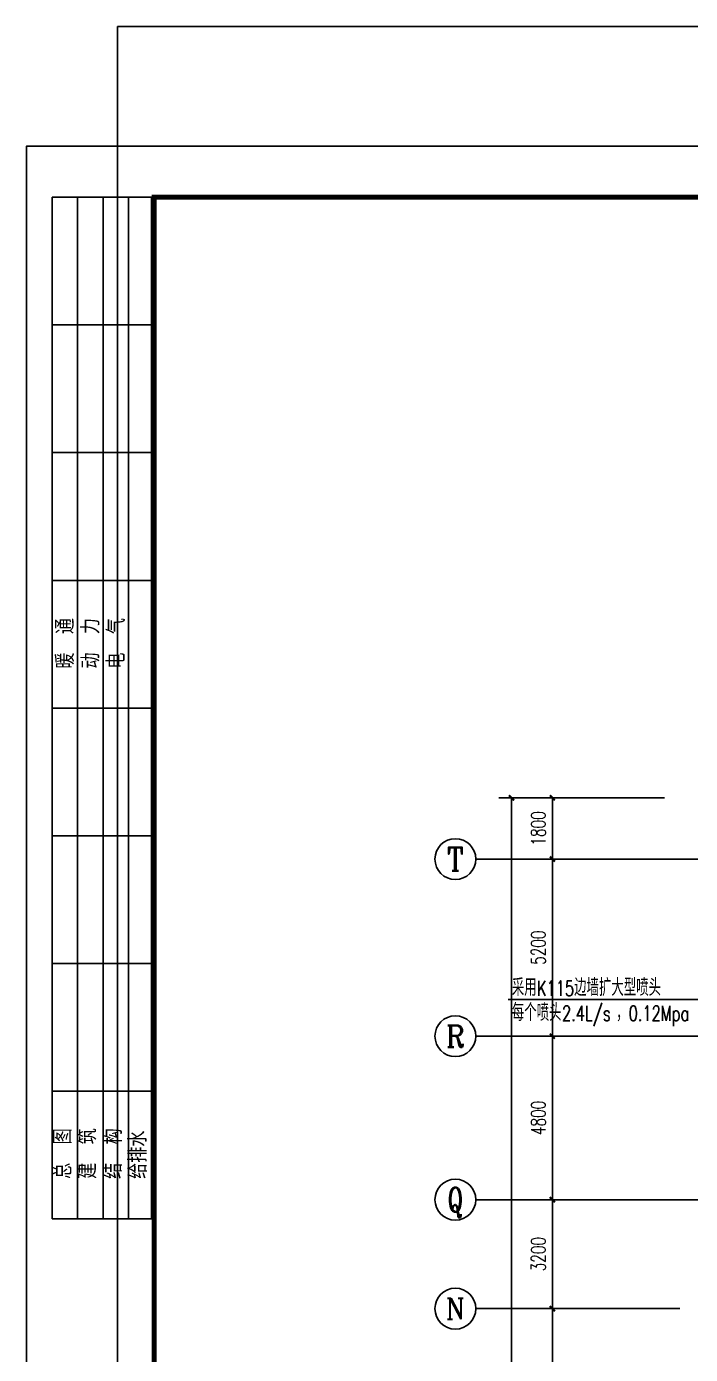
# Model space of a CAD drawing. Extents: x 0 to 2838408, y -923048 to 203859.
# Drawn here: x 2660058 to 2679573, y -485402 to -446413 of the extents above; entities that cross this region are included whole.
import ezdxf
from ezdxf.enums import TextEntityAlignment as Align

# ---------------------------------------------------------------- set-up
doc = ezdxf.new("R2010")
doc.units = 0
doc.header["$LTSCALE"] = 1000
for name, color, linetype in [('AXIS', 3, 'Continuous'), ('AXIS_TEXT', 7, 'Continuous'), ('BTTK', 7, 'Continuous'), ('DIM_喷淋', 3, 'Continuous'), ('DOTE', 8, 'Continuous'), ('PUB_TITLE', 4, 'Continuous'), ('XREF', 8, 'Continuous')]:
    doc.layers.add(name, color=color, linetype=linetype)
doc.styles.add('_TCH_AXIS', font='COMPLEX', dxfattribs={"bigfont": 'GBCBIG'})
doc.styles.add('_TCH_DIM', font='SIMPLEX', dxfattribs={"bigfont": 'GBCBIG'})
doc.styles.add('A_DIM_T3', font='SIMPLEX', dxfattribs={"width": 0.7, "bigfont": 'HZ'})
doc.styles.add('COMPLEX', font='COMPLEX')
doc.styles.add('HZ(TK)', font='geniso.shx', dxfattribs={"width": 0.9, "bigfont": 'hztxt.shx'})
doc.dimstyles.new('_TCH_ARCH&&150', dxfattribs={"dimtxt": 420, "dimasz": 150, "dimexe": 375, "dimexo": 450, "dimgap": 202.5, "dimtad": 1, "dimdec": 0, "dimzin": 0, "dimdsep": 46, "dimtxsty": 'A_DIM_T3', "dimblk": 'ARCHTICK', "dimcen": 0.09, "dimclrt": 7, "dimazin": 2, "dimtfac": 1, "dimtdec": 0, "dimtix": 1, "dimtmove": 2, "dimatfit": 3, "dimfxl": 150, "dimtolj": 1, "dimtzin": 0, "dimarcsym": 0})

# ---------------------------------------------------------------- blocks, each defined once
blk = doc.blocks.new('vhtemplate_2020年新竖式图框_A0')
at = {"layer": 'PUB_TITLE'}
for p, q in [((5, 631), (5, 831)), ((5, 831), (25, 831)), ((10, 831), (10, 631)), ((15, 831), (15, 631)), ((20, 831), (20, 631)), ((24.5, 831), (24.5, 631)), ((25, 831), (25, 631)), ((25, 806), (5, 806)), ((25, 781), (5, 781)), ((25, 756), (5, 756)), ((25, 731), (5, 731)), ((25, 706), (5, 706)), ((25, 681), (5, 681)), ((25, 656), (5, 656)), ((25, 631), (5, 631))]:
    blk.add_line(p, q, dxfattribs=at)
at = {"layer": 'PUB_TITLE', "color": 7}
blk.add_lwpolyline([(0, 0), (1189, 0), (1189, 841), (0, 841)], close=True, dxfattribs=at)
at = {"layer": 'PUB_TITLE', "const_width": 1}
blk.add_lwpolyline([(25, 10), (1179, 10), (1179, 831), (25, 831)], close=True, dxfattribs=at)
at = {"layer": 'BTTK', "color": 4, "style": 'HZ(TK)', "width": 0.9}
for tag, p in [('合作单位_001', (1143.83, 741.44)), ('建设单位_001', (1143.85, 207.44)), ('工程名称_001', (1143.62, 174.44)), ('子项名称_001', (1153.71, 157.94)), ('图纸名称_001', (1143.45, 138.94))]:
    blk.add_attdef(tag, p, '', height=3.5, dxfattribs=at)
for tag, p in [('注册证书号', (1156.5, 309.01)), ('注册印章号', (1156.5, 301.01)), ('设计号', (1154, 193)), ('图别', (1137.75, 34)), ('图号', (1170.25, 34)), ('版本号', (1137.75, 26)), ('日期', (1170.25, 26))]:
    blk.add_attdef(tag, text='', height=3.5, dxfattribs=at).set_placement(p, align=Align.MIDDLE)
at = {"layer": 'PUB_TITLE', "style": 'HZ(TK)', "width": 0.9}
for s, p in [('暖  通', (9.32, 738.72)), ('动  力', (14.32, 738.72)), ('电  气', (19.32, 738.72)), ('总  图', (8.82, 638.84)), ('建  筑', (13.7, 638.84)), ('结  构', (18.7, 638.84)), ('给排水', (23.57, 638.84))]:
    blk.add_text(s, height=3.5, rotation=90, dxfattribs=at).set_placement(p)
blk = doc.blocks.new('_ArchTick')
at = {"color": 0, "linetype": 'ByBlock', "const_width": 0.4}
blk.add_lwpolyline([(-0.5, -0.5), (0.5, 0.5)], dxfattribs=at)
blk = doc.blocks.new('*D322')
at = {"layer": 'AXIS', "color": 0, "lineweight": -2, "transparency": 16777216}
for p, q in [((2342767, -469058), (2337892, -469058)), ((2338267, -548658), (2338267, -469058)), ((2342767, -548658), (2337892, -548658))]:
    blk.add_line(p, q, dxfattribs=at)
at = {"layer": 'Defpoints', "color": 0, "transparency": 16777216}
for p in [(2338267, -469058), (2343217, -469058), (2343217, -548658)]:
    blk.add_point(p, dxfattribs=at)
at = {"layer": 'AXIS', "color": 0, "lineweight": -2, "transparency": 16777216, "xscale": 150, "yscale": 150, "zscale": 150}
for p, rotation in [((2338267, -469058), 90), ((2338267, -548658), 270)]:
    blk.add_blockref('_ArchTick', p, dxfattribs=dict(at, rotation=rotation))
at = {"layer": 'AXIS', "color": 7, "transparency": 16777216, "insert": (2337854, -508858), "char_height": 420, "attachment_point": 5, "rotation": 90, "style": 'A_DIM_T3'}
blk.add_mtext('\\A1;79600', dxfattribs=at)
blk = doc.blocks.new('*D327')
at = {"layer": 'AXIS', "color": 0, "lineweight": -2, "transparency": 16777216}
for p, q in [((2342767, -484058), (2339092, -484058)), ((2339467, -533658), (2339467, -484058)), ((2342767, -533658), (2339092, -533658))]:
    blk.add_line(p, q, dxfattribs=at)
at = {"layer": 'Defpoints', "color": 0, "transparency": 16777216}
for p in [(2339467, -484058), (2343217, -484058), (2343217, -533658)]:
    blk.add_point(p, dxfattribs=at)
at = {"layer": 'AXIS', "color": 0, "lineweight": -2, "transparency": 16777216, "xscale": 150, "yscale": 150, "zscale": 150}
for p, rotation in [((2339467, -484058), 90), ((2339467, -533658), 270)]:
    blk.add_blockref('_ArchTick', p, dxfattribs=dict(at, rotation=rotation))
at = {"layer": 'AXIS', "color": 7, "transparency": 16777216, "insert": (2339054, -508858), "char_height": 420, "attachment_point": 5, "rotation": 90, "style": 'A_DIM_T3'}
blk.add_mtext('\\A1;49600', dxfattribs=at)
blk = doc.blocks.new('*D328')
at = {"layer": 'AXIS', "color": 0, "lineweight": -2, "transparency": 16777216}
for p, q in [((2342767, -480858), (2339092, -480858)), ((2339467, -484058), (2339467, -480858)), ((2342767, -484058), (2339092, -484058))]:
    blk.add_line(p, q, dxfattribs=at)
at = {"layer": 'Defpoints', "color": 0, "transparency": 16777216}
for p in [(2339467, -480858), (2343217, -480858), (2343217, -484058)]:
    blk.add_point(p, dxfattribs=at)
at = {"layer": 'AXIS', "color": 0, "lineweight": -2, "transparency": 16777216, "xscale": 150, "yscale": 150, "zscale": 150}
for p, rotation in [((2339467, -480858), 90), ((2339467, -484058), 270)]:
    blk.add_blockref('_ArchTick', p, dxfattribs=dict(at, rotation=rotation))
at = {"layer": 'AXIS', "color": 7, "transparency": 16777216, "insert": (2339054, -482458), "char_height": 420, "attachment_point": 5, "rotation": 90, "style": 'A_DIM_T3'}
blk.add_mtext('\\A1;3200', dxfattribs=at)
blk = doc.blocks.new('*D329')
at = {"layer": 'AXIS', "color": 0, "lineweight": -2, "transparency": 16777216}
for p, q in [((2342767, -476058), (2339092, -476058)), ((2339467, -480858), (2339467, -476058)), ((2342767, -480858), (2339092, -480858))]:
    blk.add_line(p, q, dxfattribs=at)
at = {"layer": 'Defpoints', "color": 0, "transparency": 16777216}
for p in [(2339467, -476058), (2343217, -476058), (2343217, -480858)]:
    blk.add_point(p, dxfattribs=at)
at = {"layer": 'AXIS', "color": 0, "lineweight": -2, "transparency": 16777216, "xscale": 150, "yscale": 150, "zscale": 150}
for p, rotation in [((2339467, -476058), 90), ((2339467, -480858), 270)]:
    blk.add_blockref('_ArchTick', p, dxfattribs=dict(at, rotation=rotation))
at = {"layer": 'AXIS', "color": 7, "transparency": 16777216, "insert": (2339054, -478458), "char_height": 420, "attachment_point": 5, "rotation": 90, "style": 'A_DIM_T3'}
blk.add_mtext('\\A1;4800', dxfattribs=at)
blk = doc.blocks.new('*D330')
at = {"layer": 'AXIS', "color": 0, "lineweight": -2, "transparency": 16777216}
for p, q in [((2342767, -470858), (2339092, -470858)), ((2339467, -476058), (2339467, -470858)), ((2342767, -476058), (2339092, -476058))]:
    blk.add_line(p, q, dxfattribs=at)
at = {"layer": 'Defpoints', "color": 0, "transparency": 16777216}
for p in [(2339467, -470858), (2343217, -470858), (2343217, -476058)]:
    blk.add_point(p, dxfattribs=at)
at = {"layer": 'AXIS', "color": 0, "lineweight": -2, "transparency": 16777216, "xscale": 150, "yscale": 150, "zscale": 150}
for p, rotation in [((2339467, -470858), 90), ((2339467, -476058), 270)]:
    blk.add_blockref('_ArchTick', p, dxfattribs=dict(at, rotation=rotation))
at = {"layer": 'AXIS', "color": 7, "transparency": 16777216, "insert": (2339054, -473458), "char_height": 420, "attachment_point": 5, "rotation": 90, "style": 'A_DIM_T3'}
blk.add_mtext('\\A1;5200', dxfattribs=at)
blk = doc.blocks.new('*D331')
at = {"layer": 'AXIS', "color": 0, "lineweight": -2, "transparency": 16777216}
for p, q in [((2342767, -469058), (2339092, -469058)), ((2339467, -470858), (2339467, -469058)), ((2342767, -470858), (2339092, -470858))]:
    blk.add_line(p, q, dxfattribs=at)
at = {"layer": 'Defpoints', "color": 0, "transparency": 16777216}
for p in [(2339467, -469058), (2343217, -469058), (2343217, -470858)]:
    blk.add_point(p, dxfattribs=at)
at = {"layer": 'AXIS', "color": 0, "lineweight": -2, "transparency": 16777216, "xscale": 150, "yscale": 150, "zscale": 150}
for p, rotation in [((2339467, -469058), 90), ((2339467, -470858), 270)]:
    blk.add_blockref('_ArchTick', p, dxfattribs=dict(at, rotation=rotation))
at = {"layer": 'AXIS', "color": 7, "transparency": 16777216, "insert": (2339054, -469958), "char_height": 420, "attachment_point": 5, "rotation": 90, "style": 'A_DIM_T3'}
blk.add_mtext('\\A1;1800', dxfattribs=at)
blk = doc.blocks.new('*D386')
at = {"layer": 'AXIS', "color": 0, "lineweight": -2, "transparency": 16777216}
for p, q in [((2342767, -469058), (2337892, -469058)), ((2338267, -548658), (2338267, -469058)), ((2342767, -548658), (2337892, -548658))]:
    blk.add_line(p, q, dxfattribs=at)
at = {"layer": 'Defpoints', "color": 0, "transparency": 16777216}
for p in [(2338267, -469058), (2343217, -469058), (2343217, -548658)]:
    blk.add_point(p, dxfattribs=at)
at = {"layer": 'AXIS', "color": 0, "lineweight": -2, "transparency": 16777216, "xscale": 150, "yscale": 150, "zscale": 150}
for p, rotation in [((2338267, -469058), 90), ((2338267, -548658), 270)]:
    blk.add_blockref('_ArchTick', p, dxfattribs=dict(at, rotation=rotation))
at = {"layer": 'AXIS', "color": 7, "transparency": 16777216, "insert": (2337854, -508858), "char_height": 420, "attachment_point": 5, "rotation": 90, "style": 'A_DIM_T3'}
blk.add_mtext('\\A1;79600', dxfattribs=at)
blk = doc.blocks.new('*D391')
at = {"layer": 'AXIS', "color": 0, "lineweight": -2, "transparency": 16777216}
for p, q in [((2342767, -484058), (2339092, -484058)), ((2339467, -533658), (2339467, -484058)), ((2342767, -533658), (2339092, -533658))]:
    blk.add_line(p, q, dxfattribs=at)
at = {"layer": 'Defpoints', "color": 0, "transparency": 16777216}
for p in [(2339467, -484058), (2343217, -484058), (2343217, -533658)]:
    blk.add_point(p, dxfattribs=at)
at = {"layer": 'AXIS', "color": 0, "lineweight": -2, "transparency": 16777216, "xscale": 150, "yscale": 150, "zscale": 150}
for p, rotation in [((2339467, -484058), 90), ((2339467, -533658), 270)]:
    blk.add_blockref('_ArchTick', p, dxfattribs=dict(at, rotation=rotation))
at = {"layer": 'AXIS', "color": 7, "transparency": 16777216, "insert": (2339054, -508858), "char_height": 420, "attachment_point": 5, "rotation": 90, "style": 'A_DIM_T3'}
blk.add_mtext('\\A1;49600', dxfattribs=at)
blk = doc.blocks.new('*D392')
at = {"layer": 'AXIS', "color": 0, "lineweight": -2, "transparency": 16777216}
for p, q in [((2342767, -480858), (2339092, -480858)), ((2339467, -484058), (2339467, -480858)), ((2342767, -484058), (2339092, -484058))]:
    blk.add_line(p, q, dxfattribs=at)
at = {"layer": 'Defpoints', "color": 0, "transparency": 16777216}
for p in [(2339467, -480858), (2343217, -480858), (2343217, -484058)]:
    blk.add_point(p, dxfattribs=at)
at = {"layer": 'AXIS', "color": 0, "lineweight": -2, "transparency": 16777216, "xscale": 150, "yscale": 150, "zscale": 150}
for p, rotation in [((2339467, -480858), 90), ((2339467, -484058), 270)]:
    blk.add_blockref('_ArchTick', p, dxfattribs=dict(at, rotation=rotation))
at = {"layer": 'AXIS', "color": 7, "transparency": 16777216, "insert": (2339054, -482458), "char_height": 420, "attachment_point": 5, "rotation": 90, "style": 'A_DIM_T3'}
blk.add_mtext('\\A1;3200', dxfattribs=at)
blk = doc.blocks.new('*D393')
at = {"layer": 'AXIS', "color": 0, "lineweight": -2, "transparency": 16777216}
for p, q in [((2342767, -476058), (2339092, -476058)), ((2339467, -480858), (2339467, -476058)), ((2342767, -480858), (2339092, -480858))]:
    blk.add_line(p, q, dxfattribs=at)
at = {"layer": 'Defpoints', "color": 0, "transparency": 16777216}
for p in [(2339467, -476058), (2343217, -476058), (2343217, -480858)]:
    blk.add_point(p, dxfattribs=at)
at = {"layer": 'AXIS', "color": 0, "lineweight": -2, "transparency": 16777216, "xscale": 150, "yscale": 150, "zscale": 150}
for p, rotation in [((2339467, -476058), 90), ((2339467, -480858), 270)]:
    blk.add_blockref('_ArchTick', p, dxfattribs=dict(at, rotation=rotation))
at = {"layer": 'AXIS', "color": 7, "transparency": 16777216, "insert": (2339054, -478458), "char_height": 420, "attachment_point": 5, "rotation": 90, "style": 'A_DIM_T3'}
blk.add_mtext('\\A1;4800', dxfattribs=at)
blk = doc.blocks.new('*D394')
at = {"layer": 'AXIS', "color": 0, "lineweight": -2, "transparency": 16777216}
for p, q in [((2342767, -470858), (2339092, -470858)), ((2339467, -476058), (2339467, -470858)), ((2342767, -476058), (2339092, -476058))]:
    blk.add_line(p, q, dxfattribs=at)
at = {"layer": 'Defpoints', "color": 0, "transparency": 16777216}
for p in [(2339467, -470858), (2343217, -470858), (2343217, -476058)]:
    blk.add_point(p, dxfattribs=at)
at = {"layer": 'AXIS', "color": 0, "lineweight": -2, "transparency": 16777216, "xscale": 150, "yscale": 150, "zscale": 150}
for p, rotation in [((2339467, -470858), 90), ((2339467, -476058), 270)]:
    blk.add_blockref('_ArchTick', p, dxfattribs=dict(at, rotation=rotation))
at = {"layer": 'AXIS', "color": 7, "transparency": 16777216, "insert": (2339054, -473458), "char_height": 420, "attachment_point": 5, "rotation": 90, "style": 'A_DIM_T3'}
blk.add_mtext('\\A1;5200', dxfattribs=at)
blk = doc.blocks.new('*D395')
at = {"layer": 'AXIS', "color": 0, "lineweight": -2, "transparency": 16777216}
for p, q in [((2342767, -469058), (2339092, -469058)), ((2339467, -470858), (2339467, -469058)), ((2342767, -470858), (2339092, -470858))]:
    blk.add_line(p, q, dxfattribs=at)
at = {"layer": 'Defpoints', "color": 0, "transparency": 16777216}
for p in [(2339467, -469058), (2343217, -469058), (2343217, -470858)]:
    blk.add_point(p, dxfattribs=at)
at = {"layer": 'AXIS', "color": 0, "lineweight": -2, "transparency": 16777216, "xscale": 150, "yscale": 150, "zscale": 150}
for p, rotation in [((2339467, -469058), 90), ((2339467, -470858), 270)]:
    blk.add_blockref('_ArchTick', p, dxfattribs=dict(at, rotation=rotation))
at = {"layer": 'AXIS', "color": 7, "transparency": 16777216, "insert": (2339054, -469958), "char_height": 420, "attachment_point": 5, "rotation": 90, "style": 'A_DIM_T3'}
blk.add_mtext('\\A1;1800', dxfattribs=at)
blk = doc.blocks.new('*D450')
at = {"layer": 'AXIS', "color": 0, "lineweight": -2, "transparency": 16777216}
for p, q in [((2342767, -469058), (2337892, -469058)), ((2338267, -548658), (2338267, -469058)), ((2342767, -548658), (2337892, -548658))]:
    blk.add_line(p, q, dxfattribs=at)
at = {"layer": 'Defpoints', "color": 0, "transparency": 16777216}
for p in [(2338267, -469058), (2343217, -469058), (2343217, -548658)]:
    blk.add_point(p, dxfattribs=at)
at = {"layer": 'AXIS', "color": 0, "lineweight": -2, "transparency": 16777216, "xscale": 150, "yscale": 150, "zscale": 150}
for p, rotation in [((2338267, -469058), 90), ((2338267, -548658), 270)]:
    blk.add_blockref('_ArchTick', p, dxfattribs=dict(at, rotation=rotation))
at = {"layer": 'AXIS', "color": 7, "transparency": 16777216, "insert": (2337854, -508858), "char_height": 420, "attachment_point": 5, "rotation": 90, "style": 'A_DIM_T3'}
blk.add_mtext('\\A1;79600', dxfattribs=at)
blk = doc.blocks.new('*D455')
at = {"layer": 'AXIS', "color": 0, "lineweight": -2, "transparency": 16777216}
for p, q in [((2342767, -484058), (2339092, -484058)), ((2339467, -533658), (2339467, -484058)), ((2342767, -533658), (2339092, -533658))]:
    blk.add_line(p, q, dxfattribs=at)
at = {"layer": 'Defpoints', "color": 0, "transparency": 16777216}
for p in [(2339467, -484058), (2343217, -484058), (2343217, -533658)]:
    blk.add_point(p, dxfattribs=at)
at = {"layer": 'AXIS', "color": 0, "lineweight": -2, "transparency": 16777216, "xscale": 150, "yscale": 150, "zscale": 150}
for p, rotation in [((2339467, -484058), 90), ((2339467, -533658), 270)]:
    blk.add_blockref('_ArchTick', p, dxfattribs=dict(at, rotation=rotation))
at = {"layer": 'AXIS', "color": 7, "transparency": 16777216, "insert": (2339054, -508858), "char_height": 420, "attachment_point": 5, "rotation": 90, "style": 'A_DIM_T3'}
blk.add_mtext('\\A1;49600', dxfattribs=at)
blk = doc.blocks.new('*D456')
at = {"layer": 'AXIS', "color": 0, "lineweight": -2, "transparency": 16777216}
for p, q in [((2342767, -480858), (2339092, -480858)), ((2339467, -484058), (2339467, -480858)), ((2342767, -484058), (2339092, -484058))]:
    blk.add_line(p, q, dxfattribs=at)
at = {"layer": 'Defpoints', "color": 0, "transparency": 16777216}
for p in [(2339467, -480858), (2343217, -480858), (2343217, -484058)]:
    blk.add_point(p, dxfattribs=at)
at = {"layer": 'AXIS', "color": 0, "lineweight": -2, "transparency": 16777216, "xscale": 150, "yscale": 150, "zscale": 150}
for p, rotation in [((2339467, -480858), 90), ((2339467, -484058), 270)]:
    blk.add_blockref('_ArchTick', p, dxfattribs=dict(at, rotation=rotation))
at = {"layer": 'AXIS', "color": 7, "transparency": 16777216, "insert": (2339054, -482458), "char_height": 420, "attachment_point": 5, "rotation": 90, "style": 'A_DIM_T3'}
blk.add_mtext('\\A1;3200', dxfattribs=at)
blk = doc.blocks.new('*D457')
at = {"layer": 'AXIS', "color": 0, "lineweight": -2, "transparency": 16777216}
for p, q in [((2342767, -476058), (2339092, -476058)), ((2339467, -480858), (2339467, -476058)), ((2342767, -480858), (2339092, -480858))]:
    blk.add_line(p, q, dxfattribs=at)
at = {"layer": 'Defpoints', "color": 0, "transparency": 16777216}
for p in [(2339467, -476058), (2343217, -476058), (2343217, -480858)]:
    blk.add_point(p, dxfattribs=at)
at = {"layer": 'AXIS', "color": 0, "lineweight": -2, "transparency": 16777216, "xscale": 150, "yscale": 150, "zscale": 150}
for p, rotation in [((2339467, -476058), 90), ((2339467, -480858), 270)]:
    blk.add_blockref('_ArchTick', p, dxfattribs=dict(at, rotation=rotation))
at = {"layer": 'AXIS', "color": 7, "transparency": 16777216, "insert": (2339054, -478458), "char_height": 420, "attachment_point": 5, "rotation": 90, "style": 'A_DIM_T3'}
blk.add_mtext('\\A1;4800', dxfattribs=at)
blk = doc.blocks.new('*D458')
at = {"layer": 'AXIS', "color": 0, "lineweight": -2, "transparency": 16777216}
for p, q in [((2342767, -470858), (2339092, -470858)), ((2339467, -476058), (2339467, -470858)), ((2342767, -476058), (2339092, -476058))]:
    blk.add_line(p, q, dxfattribs=at)
at = {"layer": 'Defpoints', "color": 0, "transparency": 16777216}
for p in [(2339467, -470858), (2343217, -470858), (2343217, -476058)]:
    blk.add_point(p, dxfattribs=at)
at = {"layer": 'AXIS', "color": 0, "lineweight": -2, "transparency": 16777216, "xscale": 150, "yscale": 150, "zscale": 150}
for p, rotation in [((2339467, -470858), 90), ((2339467, -476058), 270)]:
    blk.add_blockref('_ArchTick', p, dxfattribs=dict(at, rotation=rotation))
at = {"layer": 'AXIS', "color": 7, "transparency": 16777216, "insert": (2339054, -473458), "char_height": 420, "attachment_point": 5, "rotation": 90, "style": 'A_DIM_T3'}
blk.add_mtext('\\A1;5200', dxfattribs=at)
blk = doc.blocks.new('*D459')
at = {"layer": 'AXIS', "color": 0, "lineweight": -2, "transparency": 16777216}
for p, q in [((2342767, -469058), (2339092, -469058)), ((2339467, -470858), (2339467, -469058)), ((2342767, -470858), (2339092, -470858))]:
    blk.add_line(p, q, dxfattribs=at)
at = {"layer": 'Defpoints', "color": 0, "transparency": 16777216}
for p in [(2339467, -469058), (2343217, -469058), (2343217, -470858)]:
    blk.add_point(p, dxfattribs=at)
at = {"layer": 'AXIS', "color": 0, "lineweight": -2, "transparency": 16777216, "xscale": 150, "yscale": 150, "zscale": 150}
for p, rotation in [((2339467, -469058), 90), ((2339467, -470858), 270)]:
    blk.add_blockref('_ArchTick', p, dxfattribs=dict(at, rotation=rotation))
at = {"layer": 'AXIS', "color": 7, "transparency": 16777216, "insert": (2339054, -469958), "char_height": 420, "attachment_point": 5, "rotation": 90, "style": 'A_DIM_T3'}
blk.add_mtext('\\A1;1800', dxfattribs=at)
blk = doc.blocks.new('_AXISO')
at = {"color": 0}
blk.add_circle((0, 0), 0.5, dxfattribs=at)
at = {"layer": 'AXIS_TEXT', "color": 0, "style": 'COMPLEX', "width": 1.041667}
blk.add_attdef('A', text='', height=0.56, dxfattribs=at).set_placement((-0.25, -0.28), (0.25, -0.28), align=Align.FIT)
blk = doc.blocks.new('*D514')
at = {"layer": 'AXIS', "color": 0, "lineweight": -2, "transparency": 16777216}
for p, q in [((2342767, -469058), (2337892, -469058)), ((2338267, -548658), (2338267, -469058)), ((2342767, -548658), (2337892, -548658))]:
    blk.add_line(p, q, dxfattribs=at)
at = {"layer": 'Defpoints', "color": 0, "transparency": 16777216}
for p in [(2338267, -469058), (2343217, -469058), (2343217, -548658)]:
    blk.add_point(p, dxfattribs=at)
at = {"layer": 'AXIS', "color": 0, "lineweight": -2, "transparency": 16777216, "xscale": 150, "yscale": 150, "zscale": 150}
for p, rotation in [((2338267, -469058), 90), ((2338267, -548658), 270)]:
    blk.add_blockref('_ArchTick', p, dxfattribs=dict(at, rotation=rotation))
at = {"layer": 'AXIS', "color": 7, "transparency": 16777216, "insert": (2337854, -508858), "char_height": 420, "attachment_point": 5, "rotation": 90, "style": 'A_DIM_T3'}
blk.add_mtext('\\A1;79600', dxfattribs=at)
blk = doc.blocks.new('*D519')
at = {"layer": 'AXIS', "color": 0, "lineweight": -2, "transparency": 16777216}
for p, q in [((2342767, -484058), (2339092, -484058)), ((2339467, -533658), (2339467, -484058)), ((2342767, -533658), (2339092, -533658))]:
    blk.add_line(p, q, dxfattribs=at)
at = {"layer": 'Defpoints', "color": 0, "transparency": 16777216}
for p in [(2339467, -484058), (2343217, -484058), (2343217, -533658)]:
    blk.add_point(p, dxfattribs=at)
at = {"layer": 'AXIS', "color": 0, "lineweight": -2, "transparency": 16777216, "xscale": 150, "yscale": 150, "zscale": 150}
for p, rotation in [((2339467, -484058), 90), ((2339467, -533658), 270)]:
    blk.add_blockref('_ArchTick', p, dxfattribs=dict(at, rotation=rotation))
at = {"layer": 'AXIS', "color": 7, "transparency": 16777216, "insert": (2339054, -508858), "char_height": 420, "attachment_point": 5, "rotation": 90, "style": 'A_DIM_T3'}
blk.add_mtext('\\A1;49600', dxfattribs=at)
blk = doc.blocks.new('*D520')
at = {"layer": 'AXIS', "color": 0, "lineweight": -2, "transparency": 16777216}
for p, q in [((2342767, -480858), (2339092, -480858)), ((2339467, -484058), (2339467, -480858)), ((2342767, -484058), (2339092, -484058))]:
    blk.add_line(p, q, dxfattribs=at)
at = {"layer": 'Defpoints', "color": 0, "transparency": 16777216}
for p in [(2339467, -480858), (2343217, -480858), (2343217, -484058)]:
    blk.add_point(p, dxfattribs=at)
at = {"layer": 'AXIS', "color": 0, "lineweight": -2, "transparency": 16777216, "xscale": 150, "yscale": 150, "zscale": 150}
for p, rotation in [((2339467, -480858), 90), ((2339467, -484058), 270)]:
    blk.add_blockref('_ArchTick', p, dxfattribs=dict(at, rotation=rotation))
at = {"layer": 'AXIS', "color": 7, "transparency": 16777216, "insert": (2339054, -482458), "char_height": 420, "attachment_point": 5, "rotation": 90, "style": 'A_DIM_T3'}
blk.add_mtext('\\A1;3200', dxfattribs=at)
blk = doc.blocks.new('*D521')
at = {"layer": 'AXIS', "color": 0, "lineweight": -2, "transparency": 16777216}
for p, q in [((2342767, -476058), (2339092, -476058)), ((2339467, -480858), (2339467, -476058)), ((2342767, -480858), (2339092, -480858))]:
    blk.add_line(p, q, dxfattribs=at)
at = {"layer": 'Defpoints', "color": 0, "transparency": 16777216}
for p in [(2339467, -476058), (2343217, -476058), (2343217, -480858)]:
    blk.add_point(p, dxfattribs=at)
at = {"layer": 'AXIS', "color": 0, "lineweight": -2, "transparency": 16777216, "xscale": 150, "yscale": 150, "zscale": 150}
for p, rotation in [((2339467, -476058), 90), ((2339467, -480858), 270)]:
    blk.add_blockref('_ArchTick', p, dxfattribs=dict(at, rotation=rotation))
at = {"layer": 'AXIS', "color": 7, "transparency": 16777216, "insert": (2339054, -478458), "char_height": 420, "attachment_point": 5, "rotation": 90, "style": 'A_DIM_T3'}
blk.add_mtext('\\A1;4800', dxfattribs=at)
blk = doc.blocks.new('*D522')
at = {"layer": 'AXIS', "color": 0, "lineweight": -2, "transparency": 16777216}
for p, q in [((2342767, -470858), (2339092, -470858)), ((2339467, -476058), (2339467, -470858)), ((2342767, -476058), (2339092, -476058))]:
    blk.add_line(p, q, dxfattribs=at)
at = {"layer": 'Defpoints', "color": 0, "transparency": 16777216}
for p in [(2339467, -470858), (2343217, -470858), (2343217, -476058)]:
    blk.add_point(p, dxfattribs=at)
at = {"layer": 'AXIS', "color": 0, "lineweight": -2, "transparency": 16777216, "xscale": 150, "yscale": 150, "zscale": 150}
for p, rotation in [((2339467, -470858), 90), ((2339467, -476058), 270)]:
    blk.add_blockref('_ArchTick', p, dxfattribs=dict(at, rotation=rotation))
at = {"layer": 'AXIS', "color": 7, "transparency": 16777216, "insert": (2339054, -473458), "char_height": 420, "attachment_point": 5, "rotation": 90, "style": 'A_DIM_T3'}
blk.add_mtext('\\A1;5200', dxfattribs=at)
blk = doc.blocks.new('*D523')
at = {"layer": 'AXIS', "color": 0, "lineweight": -2, "transparency": 16777216}
for p, q in [((2342767, -469058), (2339092, -469058)), ((2339467, -470858), (2339467, -469058)), ((2342767, -470858), (2339092, -470858))]:
    blk.add_line(p, q, dxfattribs=at)
at = {"layer": 'Defpoints', "color": 0, "transparency": 16777216}
for p in [(2339467, -469058), (2343217, -469058), (2343217, -470858)]:
    blk.add_point(p, dxfattribs=at)
at = {"layer": 'AXIS', "color": 0, "lineweight": -2, "transparency": 16777216, "xscale": 150, "yscale": 150, "zscale": 150}
for p, rotation in [((2339467, -469058), 90), ((2339467, -470858), 270)]:
    blk.add_blockref('_ArchTick', p, dxfattribs=dict(at, rotation=rotation))
at = {"layer": 'AXIS', "color": 7, "transparency": 16777216, "insert": (2339054, -469958), "char_height": 420, "attachment_point": 5, "rotation": 90, "style": 'A_DIM_T3'}
blk.add_mtext('\\A1;1800', dxfattribs=at)
blk = doc.blocks.new('3F1')
at = {"layer": 'AXIS'}
for p, q in [((2343216.7, -470858.3), (2337216.7, -470858.3)), ((2343216.7, -476058.3), (2337216.7, -476058.3)), ((2343216.7, -480858.3), (2337216.7, -480858.3)), ((2343216.7, -484058.3), (2337216.7, -484058.3))]:
    blk.add_line(p, q, dxfattribs=at)
at = {"layer": 'Defpoints', "color": 250}
blk.add_lwpolyline([(2326685.8, -446413.1), (2468623.3, -446413.1), (2468623.3, -519529.9), (2326685.8, -519529.9)], close=True, dxfattribs=at)
at = {"layer": 'DOTE'}
for p, q in [((2453916.7, -470858.3), (2343216.7, -470858.3)), ((2453916.7, -470858.3), (2343216.7, -470858.3)), ((2346821.2, -470858.3), (2343216.7, -470858.3)), ((2453916.7, -476058.3), (2343216.7, -476058.3)), ((2453916.7, -480858.3), (2343216.7, -480858.3))]:
    blk.add_line(p, q, dxfattribs=at)
at = {"layer": 'AXIS'}
ref = blk.add_blockref('_AXISO', (2336616.7, -470858.3), dxfattribs=dict(at, xscale=1200, yscale=1200, zscale=1200))
ref.add_attrib('A', 'T', dxfattribs={"layer": 'AXIS_TEXT', "height": 683.5, "style": '_TCH_AXIS'}).set_placement((2336372.6, -471200), (2336860.9, -471200), align=Align.FIT)
ref = blk.add_blockref('_AXISO', (2336616.7, -476058.3), dxfattribs=dict(at, xscale=1200, yscale=1200, zscale=1200))
ref.add_attrib('A', 'R', dxfattribs={"layer": 'AXIS_TEXT', "height": 637.8, "style": '_TCH_AXIS'}).set_placement((2336343.4, -476377.1), (2336890.1, -476377.1), align=Align.FIT)
ref = blk.add_blockref('_AXISO', (2336616.7, -480858.3), dxfattribs=dict(at, xscale=1200, yscale=1200, zscale=1200))
ref.add_attrib('A', 'Q', dxfattribs={"layer": 'AXIS_TEXT', "height": 715.4, "style": '_TCH_AXIS', "width": 0.807692}).set_placement((2336396.6, -481216), (2336836.9, -481216), align=Align.FIT)
ref = blk.add_blockref('_AXISO', (2336616.7, -484058.3), dxfattribs=dict(at, xscale=1200, yscale=1200, zscale=1200))
ref.add_attrib('A', 'N', dxfattribs={"layer": 'AXIS_TEXT', "height": 622.9, "style": '_TCH_AXIS'}).set_placement((2336335, -484369.7), (2336898.5, -484369.7), align=Align.FIT)
for p1, p2, distance, picture, middle in [((2343216.7, -548658.3), (2343216.7, -469058.3), 4950, '*D322', (2337854.2, -508858.3)), ((2343216.7, -548658.3), (2343216.7, -469058.3), 4950, '*D386', (2337854.2, -508858.3)), ((2343216.7, -548658.3), (2343216.7, -469058.3), 4950, '*D450', (2337854.2, -508858.3)), ((2343216.7, -548658.3), (2343216.7, -469058.3), 4950, '*D514', (2337854.2, -508858.3)), ((2343216.7, -470858.3), (2343216.7, -469058.3), 3750, '*D331', (2339054.2, -469958.3)), ((2343216.7, -470858.3), (2343216.7, -469058.3), 3750, '*D395', (2339054.2, -469958.3)), ((2343216.7, -470858.3), (2343216.7, -469058.3), 3750, '*D459', (2339054.2, -469958.3)), ((2343216.7, -470858.3), (2343216.7, -469058.3), 3750, '*D523', (2339054.2, -469958.3)), ((2343216.7, -476058.3), (2343216.7, -470858.3), 3750, '*D330', (2339054.2, -473458.3)), ((2343216.7, -476058.3), (2343216.7, -470858.3), 3750, '*D394', (2339054.2, -473458.3)), ((2343216.7, -476058.3), (2343216.7, -470858.3), 3750, '*D458', (2339054.2, -473458.3)), ((2343216.7, -476058.3), (2343216.7, -470858.3), 3750, '*D522', (2339054.2, -473458.3)), ((2343216.7, -480858.3), (2343216.7, -476058.3), 3750, '*D329', (2339054.2, -478458.3)), ((2343216.7, -480858.3), (2343216.7, -476058.3), 3750, '*D393', (2339054.2, -478458.3)), ((2343216.7, -480858.3), (2343216.7, -476058.3), 3750, '*D457', (2339054.2, -478458.3)), ((2343216.7, -480858.3), (2343216.7, -476058.3), 3750, '*D521', (2339054.2, -478458.3)), ((2343216.7, -484058.3), (2343216.7, -480858.3), 3750, '*D328', (2339054.2, -482458.3)), ((2343216.7, -484058.3), (2343216.7, -480858.3), 3750, '*D392', (2339054.2, -482458.3)), ((2343216.7, -484058.3), (2343216.7, -480858.3), 3750, '*D456', (2339054.2, -482458.3)), ((2343216.7, -484058.3), (2343216.7, -480858.3), 3750, '*D520', (2339054.2, -482458.3)), ((2343216.7, -533658.3), (2343216.7, -484058.3), 3750, '*D327', (2339054.2, -508858.3)), ((2343216.7, -533658.3), (2343216.7, -484058.3), 3750, '*D391', (2339054.2, -508858.3)), ((2343216.7, -533658.3), (2343216.7, -484058.3), 3750, '*D455', (2339054.2, -508858.3)), ((2343216.7, -533658.3), (2343216.7, -484058.3), 3750, '*D519', (2339054.2, -508858.3))]:
    dim = blk.add_aligned_dim(p1=p1, p2=p2, distance=distance, dimstyle='_TCH_ARCH&&150', dxfattribs=at)
    dim.commit()
    dim.dimension.update_dxf_attribs({"geometry": picture, "text_midpoint": middle})

msp = doc.modelspace()

# ---------------------------------------------------------------- linework, layer by layer
at = {"layer": 'DIM_喷淋', "linetype": 'ByBlock'}
msp.add_line((2680250.2, -474981.5), (2674217.1, -474981.5), dxfattribs=at)

# ---------------------------------------------------------------- block references
at = {"xscale": 150, "yscale": 150, "zscale": 150}
msp.add_blockref('vhtemplate_2020年新竖式图框_A0', (2660058, -576073.4), dxfattribs=at)
at = {"layer": 'XREF'}
msp.add_blockref('3F1', (336045.8, 0), dxfattribs=at)

# ---------------------------------------------------------------- texts
at = {"layer": 'DIM_喷淋', "color": 7, "linetype": 'ByBlock', "style": '_TCH_DIM'}
for s, height, p in [('采用', 506.38, (2674322.1, -474876.5)), ('边墙扩大型喷头', 506.38, (2676154.3, -474876.5)), ('每个喷头', 506.38, (2674322.1, -475611.5)), ('，', 506.4, (2677386.5, -475611.5))]:
    msp.add_text(s, height=height, dxfattribs=at).set_placement(p)
at = {"layer": 'DIM_喷淋', "color": 7, "linetype": 'ByBlock', "style": '_TCH_DIM', "width": 0.705882}
for s, p in [('K115', (2675059.3, -474876.5)), ('2.4L/s', (2675796.5, -475611.5)), ('0.12Mpa', (2677755.2, -475611.5))]:
    msp.add_text(s, height=446.25, dxfattribs=at).set_placement(p)

doc.saveas('drawing.dxf')
